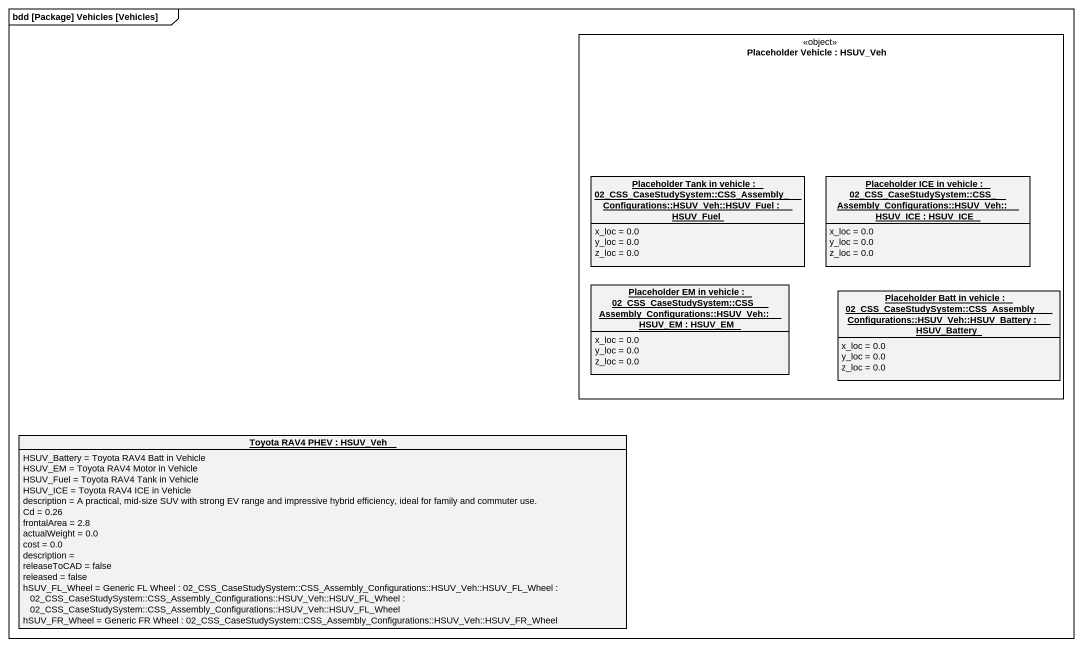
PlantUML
@startuml
mainframe bdd [Package] Vehicles [Vehicles]
hide circle
hide empty members
rectangle "Placeholder Vehicle : HSUV_Veh" as Placeholder_Vehicle <<object>> {
  object "Placeholder Tank in vehicle : 02_CSS_CaseStudySystem::CSS_Assembly_Configurations::HSUV_Veh::HSUV_Fuel : HSUV_Fuel" as Placeholder_Tank_in_vehicle {
    x_loc = 0.0
    y_loc = 0.0
    z_loc = 0.0
  }
  object "Placeholder ICE in vehicle : 02_CSS_CaseStudySystem::CSS_Assembly_Configurations::HSUV_Veh::HSUV_ICE : HSUV_ICE" as Placeholder_ICE_in_vehicle {
    x_loc = 0.0
    y_loc = 0.0
    z_loc = 0.0
  }
  object "Placeholder EM in vehicle : 02_CSS_CaseStudySystem::CSS_Assembly_Configurations::HSUV_Veh::HSUV_EM : HSUV_EM" as Placeholder_EM_in_vehicle {
    x_loc = 0.0
    y_loc = 0.0
    z_loc = 0.0
  }
  object "Placeholder Batt in vehicle : 02_CSS_CaseStudySystem::CSS_Assembly_Configurations::HSUV_Veh::HSUV_Battery : HSUV_Battery" as Placeholder_Batt_in_vehicle {
    x_loc = 0.0
    y_loc = 0.0
    z_loc = 0.0
  }
}
object "Toyota RAV4 PHEV : HSUV_Veh" as Toyota_RAV4_PHEV {
  HSUV_Battery = Toyota RAV4 Batt in Vehicle
  HSUV_EM = Toyota RAV4 Motor in Vehicle
  HSUV_Fuel = Toyota RAV4 Tank in Vehicle
  HSUV_ICE = Toyota RAV4 ICE in Vehicle
  description = A practical, mid-size SUV with strong EV range and impressive hybrid efficiency, ideal for family and commuter use.
  Cd = 0.26
  frontalArea = 2.8
  actualWeight = 0.0
  cost = 0.0
  description =
  releaseToCAD = false
  released = false
  hSUV_FL_Wheel = Generic FL Wheel : 02_CSS_CaseStudySystem::CSS_Assembly_Configurations::HSUV_Veh::HSUV_FL_Wheel : 02_CSS_CaseStudySystem::CSS_Assembly_Configurations::HSUV_Veh::HSUV_FL_Wheel : 02_CSS_CaseStudySystem::CSS_Assembly_Configurations::HSUV_Veh::HSUV_FL_Wheel
  hSUV_FR_Wheel = Generic FR Wheel : 02_CSS_CaseStudySystem::CSS_Assembly_Configurations::HSUV_Veh::HSUV_FR_Wheel
}
@enduml
